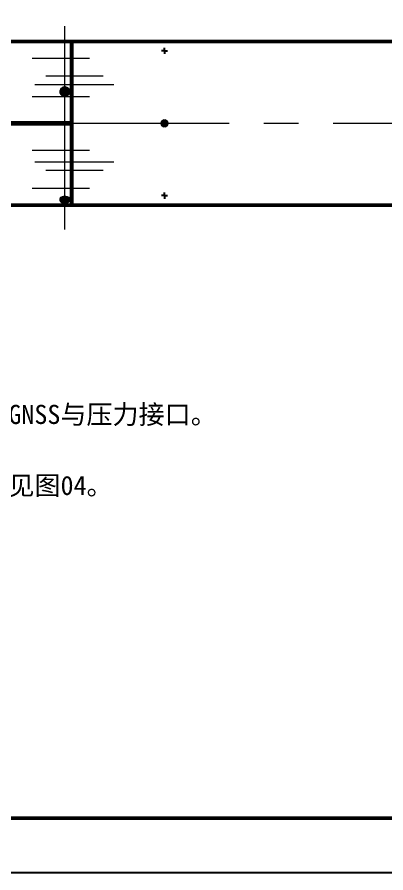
# Model space of a CAD drawing. Header units: millimetres. Extents: x 0 to 420, y 0 to 297.
# Drawn here: x 131.6 to 199.1, y -0.2 to 156.4 of the extents above; entities that cross this region are included whole.
import ezdxf

# ---------------------------------------------------------------- set-up
doc = ezdxf.new("R2010")
doc.units = ezdxf.units.MM
doc.linetypes.add('CENTERX2', pattern=[20.32, 12.7, -2.54, 2.54, -2.54])
doc.layers.add('2_细实线层', color=4, linetype='Continuous')
doc.layers.add('9中心线层', color=1, linetype='Continuous')
doc.layers.add('4_图框轮廓', color=1, linetype='Continuous', lineweight=50)
doc.styles.add('AUV_FANGSONG', font='simfang.ttf')

# ---------------------------------------------------------------- blocks, each defined once
blk = doc.blocks.new('SW_CENTERMARKSYMBOL_80')
at = {"layer": '9中心线层', "color": 0}
for p, q in [((-0.3125, 0), (-0.5625, 0)), ((0, 0), (-0.3125, 0)), ((0, 0.3125), (0, 0.5625)), ((0, 0), (0, 0.3125)), ((0, 0), (0, -0.3125)), ((0, 0), (0.3125, 0)), ((0.3125, 0), (0.5625, 0)), ((0, -0.3125), (0, -0.5625))]:
    blk.add_line(p, q, dxfattribs=at)
blk = doc.blocks.new('SW_CENTERMARKSYMBOL_83')
at = {"layer": '9中心线层', "color": 0}
for p, q in [((-0.3125, 0), (-0.5625, 0)), ((0, 0), (-0.3125, 0)), ((0, 0.3125), (0, 0.5625)), ((0, 0), (0, 0.3125)), ((0, 0), (0, -0.3125)), ((0, 0), (0.3125, 0)), ((0.3125, 0), (0.5625, 0)), ((0, -0.3125), (0, -0.5625))]:
    blk.add_line(p, q, dxfattribs=at)
blk = doc.blocks.new('SW_CENTERMARKSYMBOL_85')
at = {"layer": '9中心线层', "color": 0}
for p, q in [((-0.3125, 0), (-0.5625, 0)), ((0, 0), (-0.3125, 0)), ((0, 0.3125), (0, 0.5625)), ((0, 0), (0, 0.3125)), ((0, 0), (0, -0.3125)), ((0, 0), (0.3125, 0)), ((0.3125, 0), (0.5625, 0)), ((0, -0.3125), (0, -0.5625))]:
    blk.add_line(p, q, dxfattribs=at)

msp = doc.modelspace()

# ---------------------------------------------------------------- linework, layer by layer
at = {"color": 7, "linetype": 'Continuous', "lineweight": 50}
for p, q in [((141.58, 152), (126.83, 152)), ((141.58, 152), (141.58, 137.09)), ((141.64, 122), (141.64, 152)), ((141.64, 152), (211.86, 152)), ((141.64, 151), (141.58, 151)), ((139.64, 142.84), (139.64, 142.79)), ((139.64, 142.79), (139.64, 142.74)), ((139.89, 142.98), (139.89, 142.84)), ((140.77, 142.84), (140.77, 142.98)), ((141.02, 142.79), (141.02, 142.84)), ((141.02, 142.74), (141.02, 142.79)), ((114.33, 137.09), (141.58, 137.09)), ((141.58, 136.91), (114.33, 136.91)), ((140.83, 136.91), (140.83, 137.09)), ((141.58, 136.91), (141.58, 122)), ((139.64, 123.14), (139.64, 123.03)), ((139.64, 123.03), (139.64, 122.91)), ((139.89, 122.91), (139.89, 122.56)), ((140.77, 122.56), (140.77, 122.91)), ((141.02, 123.03), (141.02, 123.14)), ((141.02, 122.91), (141.02, 123.03)), ((141.58, 123), (141.64, 123)), ((129.08, 122.01), (139.33, 122.01)), ((139.33, 122.01), (139.33, 122)), ((139.33, 122), (141.58, 122)), ((211.86, 122), (141.64, 122))]:
    msp.add_line(p, q, dxfattribs=at)
at = {"color": 7, "linetype": 'Continuous', "lineweight": 50, "flags": 128}
for points in [[(141.02, 142.84), (140.99, 143), (140.92, 143.15), (140.82, 143.29), (140.67, 143.39), (140.51, 143.45), (140.33, 143.47), (140.15, 143.45), (139.99, 143.39), (139.84, 143.29), (139.73, 143.15), (139.67, 143), (139.64, 142.84), (139.67, 142.67), (139.73, 142.52), (139.84, 142.39), (139.99, 142.29), (140.15, 142.22), (140.33, 142.2), (140.51, 142.22), (140.67, 142.29), (140.82, 142.39), (140.92, 142.52), (140.99, 142.67), (141.02, 142.84)], [(140.77, 142.98), (140.74, 143.11), (140.67, 143.23), (140.57, 143.32), (140.44, 143.37), (140.29, 143.38), (140.15, 143.35), (140.03, 143.28), (139.94, 143.17), (139.9, 143.05), (139.9, 142.91), (139.94, 142.79), (140.03, 142.68), (140.15, 142.61), (140.29, 142.58), (140.44, 142.59), (140.57, 142.64), (140.67, 142.73), (140.74, 142.85), (140.77, 142.98)], [(141.02, 123.14), (140.99, 123.21), (140.92, 123.27), (140.82, 123.33), (140.67, 123.37), (140.51, 123.4), (140.33, 123.4), (140.15, 123.4), (139.99, 123.37), (139.84, 123.33), (139.73, 123.27), (139.67, 123.21), (139.64, 123.14)], [(141.02, 123.03), (140.99, 123.09), (140.92, 123.16), (140.82, 123.21), (140.67, 123.25), (140.51, 123.28), (140.33, 123.29), (140.15, 123.28), (139.99, 123.25), (139.84, 123.21), (139.73, 123.16), (139.67, 123.09), (139.64, 123.03)], [(141.02, 123.03), (140.99, 123.09), (140.92, 123.16), (140.82, 123.21), (140.67, 123.25), (140.51, 123.28), (140.33, 123.29), (140.15, 123.28), (139.99, 123.25), (139.84, 123.21), (139.73, 123.16), (139.67, 123.09), (139.64, 123.03)], [(141.02, 122.91), (140.99, 122.98), (140.92, 123.04), (140.82, 123.1), (140.67, 123.14), (140.51, 123.16), (140.33, 123.17), (140.15, 123.16), (139.99, 123.14), (139.84, 123.1), (139.73, 123.04), (139.67, 122.98), (139.64, 122.91), (139.67, 122.84), (139.73, 122.78), (139.84, 122.72), (139.89, 122.71)], [(140.77, 122.91), (140.74, 122.97), (140.67, 123.01), (140.57, 123.05), (140.44, 123.07), (140.29, 123.08), (140.15, 123.06), (140.03, 123.03), (139.94, 122.99), (139.9, 122.94), (139.89, 122.91)], [(140.77, 122.56), (140.74, 122.62), (140.67, 122.67), (140.57, 122.7), (140.44, 122.73), (140.29, 122.73), (140.15, 122.72), (140.03, 122.69), (139.94, 122.64), (139.9, 122.59), (139.9, 122.54), (139.94, 122.48), (140.03, 122.44), (140.15, 122.41), (140.29, 122.4), (140.44, 122.4), (140.57, 122.42), (140.67, 122.46), (140.74, 122.51), (140.77, 122.56)], [(140.77, 122.71), (140.82, 122.72), (140.92, 122.78), (140.99, 122.84), (141.02, 122.91)]]:
    msp.add_lwpolyline(points, dxfattribs=at)
at = {"color": 7, "linetype": 'Continuous', "lineweight": 50}
msp.add_circle((158.58, 137), 0.438, dxfattribs=at)
for centre, radius, start, end in [((140.33, 142.83), 0.689, 183.6494, 356.3506), ((140.33, 142.83), 0.689, 183.6494, 356.3506), ((140.33, 142.78), 0.689, 183.6494, 356.3506), ((140.33, 142.86), 0.438, 183.0696, 356.9304)]:
    msp.add_arc(centre, radius, start, end, dxfattribs=at)
at = {"layer": '2_细实线层'}
msp.add_line((419.99, -0.23), (-0.01, -0.23), dxfattribs=at)
at = {"layer": '4_图框轮廓'}
msp.add_line((409.99, 9.77), (24.99, 9.77), dxfattribs=at)
at = {"layer": '9中心线层', "linetype": 'CENTERX2', "lineweight": 18, "ltscale": 2.5}
for p, q in [((140.33, 123.03), (140.33, 156.44)), ((134.33, 148.89), (144.83, 148.89)), ((147.33, 145.62), (136.83, 145.62)), ((134.83, 144.07), (140.58, 144.07)), ((140.58, 144.07), (149.33, 144.07)), ((134.33, 141.93), (144.83, 141.93)), ((37.07, 137), (284.45, 137)), ((134.33, 132.07), (144.83, 132.07)), ((134.83, 129.93), (140.58, 129.93)), ((140.58, 129.93), (149.33, 129.93)), ((147.33, 128.38), (136.83, 128.38)), ((134.33, 125.11), (144.83, 125.11)), ((140.33, 122.91), (140.33, 123.03)), ((140.33, 117.56), (140.33, 122.91))]:
    msp.add_line(p, q, dxfattribs=at)

# ---------------------------------------------------------------- block references
at = {"layer": '9中心线层'}
for name, p in [('SW_CENTERMARKSYMBOL_85', (158.58, 150.25)), ('SW_CENTERMARKSYMBOL_80', (158.58, 137)), ('SW_CENTERMARKSYMBOL_83', (158.58, 123.75))]:
    msp.add_blockref(name, p, dxfattribs=at)

# ---------------------------------------------------------------- texts
at = {"layer": '9中心线层', "char_height": 3.5, "width": 370, "attachment_point": 1, "style": 'AUV_FANGSONG'}
for s, insert in [('艏部前视声呐；主舱内INS及电池；艇底DVL；艇顶GNSS与压力接口。', (25, 85.45)), ('主舱密封结构见图02，艉架推进见图03，艏罩声呐见图04。', (25, 72.45))]:
    msp.add_mtext(s, dxfattribs=dict(at, insert=insert))

doc.saveas('drawing.dxf')
